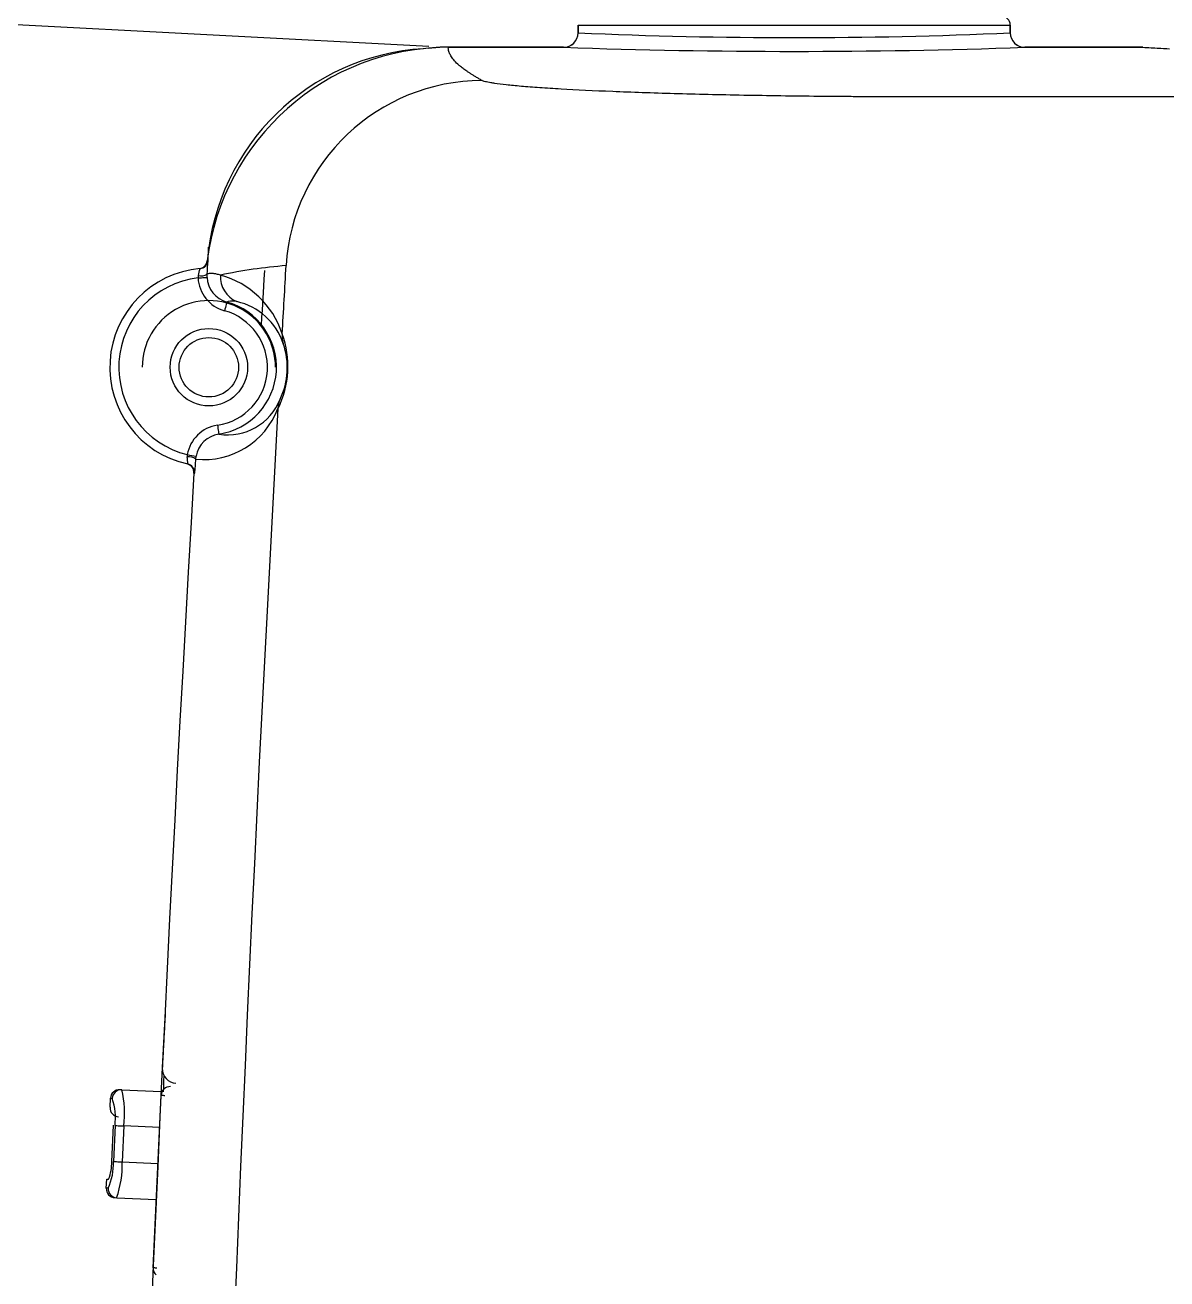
# Model space of a CAD drawing. Header units: millimetres. Extents: x 0 to 356400, y 0 to 68257.
# Drawn here: x 22075.036 to 22077.572, y 6879.935 to 6882.72 of the extents above; entities that cross this region are included whole.
import ezdxf

# ---------------------------------------------------------------- set-up
doc = ezdxf.new("R2010")
doc.units = ezdxf.units.MM
doc.header["$LTSCALE"] = 75
doc.layers.add('8', color=8, linetype='Continuous')

# ---------------------------------------------------------------- blocks, each defined once
blk = doc.blocks.new('G$C7369CDF7')
at = {"layer": '8'}
for p, q in [((12110.523, 50383.86), (12110.6, 50385.228)), ((12110.52, 50383.737), (12110.52, 50377.181)), ((12110.52, 50377.182), (12110.52, 50383.73)), ((12109.286, 50352.381), (12109.286, 50376.381)), ((12109.286, 50376.381), (12109.72, 50376.381)), ((12109.72, 50352.381), (12109.286, 50352.381)), ((12109.286, 50352.381), (12109.72, 50352.381)), ((12110.52, 50345.195), (12110.52, 50351.575)), ((12110.52, 50351.575), (12110.52, 50344.725)), ((12110.481, 50344.098), (12108.461, 50305.874)), ((12124.667, 50332.879), (12124.677, 50332.877)), ((12124.677, 50332.877), (12124.705, 50332.869)), ((12124.705, 50332.869), (12124.75, 50332.857)), ((12124.75, 50332.857), (12124.809, 50332.84)), ((12124.809, 50332.84), (12124.882, 50332.82)), ((12124.882, 50332.82), (12124.965, 50332.797)), ((12124.965, 50332.797), (12125.055, 50332.772)), ((12125.055, 50332.772), (12125.149, 50332.746)), ((12131.505, 50332.36), (12131.601, 50332.374)), ((12131.601, 50332.374), (12131.693, 50332.388)), ((12131.693, 50332.388), (12131.778, 50332.4)), ((12131.778, 50332.4), (12131.853, 50332.411)), ((12131.853, 50332.411), (12131.914, 50332.421)), ((12131.914, 50332.421), (12131.96, 50332.427)), ((12131.96, 50332.427), (12131.989, 50332.432)), ((12131.989, 50332.432), (12131.999, 50332.433)), ((12122.373, 50331.843), (12121.625, 50331.868)), ((12168.409, 50327.041), (12168.511, 50329.232)), ((12178.299, 50328.787), (12168.71, 50329.228)), ((12170.508, 50329.139), (12170.417, 50327.162)), ((12172.414, 50327.069), (12172.506, 50329.046)), ((12174.402, 50326.763), (12174.504, 50328.955)), ((12168.883, 50326.465), (12168.885, 50326.521)), ((12170.39, 50326.582), (12170.366, 50326.585)), ((12170.39, 50326.584), (12170.389, 50326.578)), ((12172.387, 50326.485), (12170.389, 50326.578)), ((12172.388, 50326.491), (12170.39, 50326.584)), ((12170.394, 50326.67), (12170.395, 50326.693)), ((12170.394, 50326.67), (12172.392, 50326.578)), ((12170.395, 50326.693), (12170.397, 50326.73)), ((12170.397, 50326.73), (12170.399, 50326.78)), ((12170.399, 50326.78), (12170.402, 50326.842)), ((12170.402, 50326.842), (12170.405, 50326.913)), ((12170.405, 50326.913), (12170.409, 50326.992)), ((12170.409, 50326.992), (12170.413, 50327.075)), ((12170.413, 50327.075), (12170.417, 50327.162)), ((12170.417, 50327.162), (12172.414, 50327.069)), ((12172.412, 50326.49), (12172.387, 50326.489)), ((12172.392, 50326.578), (12172.393, 50326.601)), ((12172.393, 50326.601), (12172.394, 50326.638)), ((12172.394, 50326.638), (12172.397, 50326.688)), ((12172.397, 50326.688), (12172.4, 50326.749)), ((12172.4, 50326.749), (12172.403, 50326.82)), ((12172.403, 50326.82), (12172.407, 50326.899)), ((12172.407, 50326.899), (12172.41, 50326.983)), ((12172.41, 50326.983), (12172.414, 50327.069)), ((12168.88, 50326.416), (12168.881, 50326.43)), ((12169.38, 50326.392), (12168.88, 50326.416)), ((12168.88, 50326.416), (12168.88, 50326.416)), ((12168.881, 50326.43), (12168.883, 50326.465)), ((12173.375, 50326.207), (12173.376, 50326.222)), ((12173.875, 50326.184), (12173.375, 50326.207)), ((12173.375, 50326.207), (12173.375, 50326.207)), ((12173.376, 50326.222), (12173.378, 50326.257)), ((12173.378, 50326.257), (12173.38, 50326.312)), ((12173.876, 50326.198), (12173.875, 50326.184)), ((12173.875, 50326.184), (12173.875, 50326.184)), ((12173.877, 50326.233), (12173.876, 50326.198)), ((12173.88, 50326.289), (12173.877, 50326.233))]:
    blk.add_line(p, q, dxfattribs=at)
for radius in [2.15, 1.65]:
    blk.add_circle((12128.286, 50331.881), radius, dxfattribs=at)
for centre, radius, start, end in [((12109.72, 50377.181), 0.8, 270.00054, 0.04746), ((12109.72, 50377.181), 0.801, 270.03855, 359.95371), ((11748.59, 50364.379), 362.156, 357.97402, 2.02598), ((12109.286, 50375.881), 0.5, 90.0001, 179.926), ((11833.362, 50364.381), 276.618, 357.51356, 2.48622), ((12109.72, 50351.581), 0.8, 359.81646, 90.00135), ((12109.72, 50351.58), 0.801, 0.04931, 89.95496), ((12123.296, 50347.087), 10.933, 180.20065, 266.58754), ((12124.021, 50345.195), 13.5, 180.00265, 262.9987), ((12123.389, 50344.575), 12.815, 183.4551, 265.28724), ((12128.229, 50330.955), 5.314, 63.73515, 109.79627), ((12128.306, 50332.204), 4.034, 64.26654, 109.27155), ((12151.566, 50338.468), 29.012, 184.53634, 191.82331), ((12127.994, 50331.205), 5.001, 108.22685, 164.70949), ((12128.286, 50331.881), 3.7, 89.99992, 270.00008), ((12128.097, 50332.654), 3.54, 108.48957, 167.32292), ((12128.286, 50331.881), 3.754, 8.46519, 164.5705), ((12128.928, 50332.938), 3.112, 350.66921, 68.7288), ((12310.286, 53551.693), 3220.99, 266.801699, 273.198301), ((12128.977, 50331.582), 4.438, 354.49268, 68.81213), ((12128.286, 50331.881), 3.254, 8.4653, 164.57038), ((12123.265, 50334.02), 1.499, 266.37417, 336.88945), ((12123.218, 50333.283), 1.504, 273.01715, 344.45034), ((12123.221, 50333.279), 2, 272.8959, 344.56919), ((12133.483, 50332.654), 2, 188.46773, 260.13788), ((12133.487, 50332.658), 1.504, 188.58668, 260.01645), ((12110.491, 50185.558), 146.768, 85.06672, 85.3563), ((12122.31, 50331.348), 0.5, 5.09331, 82.7002), ((12122.314, 50331.299), 0.5, 5.55931, 82.98892), ((12116.038, 50302.822), 29.361, 75.88686, 76.66951), ((12128.286, 50331.881), 5.5, 185.09188, 347.66642), ((12122.609, 50331.444), 0.606, 345.9726, 33.89784), ((12128.286, 50331.881), 5, 186.88644, 346.14921), ((11724.615, 50401.918), 414.689, 350.10887, 350.17795), ((12133.901, 50330.751), 0.649, 141.36454, 185.99794), ((12133.633, 50327.521), 3.185, 89.52686, 96.7948), ((12132.667, 50316.115), 15.059, 84.24729, 87.23326), ((12134.138, 50330.556), 0.5, 86.63198, 167.24562), ((12134.147, 50330.599), 0.5, 86.63089, 167.66404), ((12134.138, 50330.556), 0.5, 90.91637, 110.59023), ((12310.286, 53325.881), 3000, 266.634444, 273.365556), ((12167.249, 50330.094), 0.801, 267.31987, 357.2862), ((12168.733, 50329.728), 0.5, 177.36553, 267.3589), ((12178.347, 50329.208), 0.424, 263.53019, 323.54742), ((12169.736, 50321.731), 5.473, 82.85334, 104.03016), ((12168.904, 50326.915), 0.5, 177.33903, 267.33903), ((12168.907, 50327.019), 0.499, 177.48933, 267.49014), ((12169.99, 50323.062), 3.631, 83.60875, 107.70663), ((12169.403, 50326.892), 0.5, 267.33903, 357.33903), ((12172.433, 50323.899), 2.593, 68.56613, 91.0023), ((12172.538, 50323.35), 3.231, 65.45216, 92.58871), ((12172.589, 50321.598), 5.473, 70.64846, 91.8241), ((12173.898, 50326.683), 0.5, 267.33903, 357.33903), ((12173.904, 50326.787), 0.499, 267.18896, 357.18643)]:
    blk.add_arc(centre, radius, start, end, dxfattribs=at)
for points, knots in [([(12113.267, 50389.886), (12113.268, 50389.334), (12113.27, 50388.231), (12113.273, 50386.576), (12113.274, 50384.923), (12113.276, 50383.271), (12113.277, 50381.619), (12113.277, 50379.969), (12113.277, 50378.32), (12113.277, 50376.671), (12113.276, 50375.024), (12113.275, 50373.378), (12113.273, 50371.733), (12113.272, 50370.637), (12113.271, 50370.089)], [0, 0, 0, 0, 0.083662, 0.167254, 0.250778, 0.334239, 0.417639, 0.500981, 0.584269, 0.667505, 0.750693, 0.833836, 0.916937, 1, 1, 1, 1]), ([(12113.271, 50370.089), (12113.271, 50369.926), (12113.27, 50369.601), (12113.269, 50369.115), (12113.267, 50368.63), (12113.265, 50368.147), (12113.262, 50367.664), (12113.259, 50367.183), (12113.255, 50366.703), (12113.251, 50366.224), (12113.242, 50365.192), (12113.223, 50363.622), (12113.189, 50361.566), (12113.148, 50359.586), (12113.083, 50357.076), (12112.985, 50354.211), (12112.868, 50351.812), (12112.768, 50350.222), (12112.689, 50349.203), (12112.609, 50348.366), (12112.544, 50347.848), (12112.494, 50347.542), (12112.462, 50347.369), (12112.429, 50347.229), (12112.396, 50347.118), (12112.374, 50347.072), (12112.363, 50347.048)], [0, 0, 0, 0, 0.013927, 0.027833, 0.041723, 0.055604, 0.069481, 0.08336, 0.097246, 0.111146, 0.125066, 0.187565, 0.250089, 0.312592, 0.375113, 0.500004, 0.624896, 0.687403, 0.749918, 0.812424, 0.874941, 0.899965, 0.924949, 0.949927, 0.974932, 1, 1, 1, 1]), ([(12112.363, 50347.048), (12112.33, 50346.99), (12112.263, 50346.874), (12112.167, 50346.71), (12112.073, 50346.556), (12111.983, 50346.412), (12111.896, 50346.278), (12111.812, 50346.154), (12111.71, 50346.01), (12111.59, 50345.854), (12111.413, 50345.649), (12111.208, 50345.462), (12111.028, 50345.34), (12110.898, 50345.267), (12110.797, 50345.218), (12110.697, 50345.185), (12110.601, 50345.172), (12110.548, 50345.187), (12110.522, 50345.194)], [0, 0, 0, 0, 0.036803, 0.073271, 0.109403, 0.1452, 0.180662, 0.21579, 0.250584, 0.312867, 0.375859, 0.501144, 0.626435, 0.68963, 0.751718, 0.837123, 0.919883, 1, 1, 1, 1]), ([(12123.17, 50332.524), (12123.16, 50332.487), (12123.139, 50332.413), (12123.117, 50332.311), (12123.099, 50332.216), (12123.087, 50332.128), (12123.079, 50332.031), (12123.079, 50331.933), (12123.089, 50331.843), (12123.105, 50331.802), (12123.112, 50331.782)], [0, 0, 0, 0, 0.097355, 0.196032, 0.296031, 0.397353, 0.5, 0.666332, 0.832996, 1, 1, 1, 1]), ([(12122.373, 50331.844), (12122.374, 50331.837), (12122.375, 50331.822), (12122.375, 50331.808), (12122.376, 50331.798), (12122.375, 50331.796), (12122.375, 50331.796)], [0, 0, 0, 0, 0.25776, 0.510345, 0.757759, 1, 1, 1, 1]), ([(12123.297, 50331.78), (12123.265, 50331.779), (12123.203, 50331.777), (12123.142, 50331.78), (12123.112, 50331.782)], [0, 0, 0, 0, 0.499529, 1, 1, 1, 1]), ([(12123.322, 50331.281), (12123.319, 50331.34), (12123.316, 50331.403), (12123.31, 50331.525), (12123.307, 50331.583), (12123.302, 50331.68), (12123.3, 50331.719), (12123.297, 50331.768), (12123.297, 50331.78), (12123.297, 50331.78)], [0, 0, 0, 0, 0.25, 0.25, 0.5, 0.5, 0.75, 0.75, 1, 1, 1, 1]), ([(12123.197, 50331.297), (12123.218, 50331.293), (12123.259, 50331.285), (12123.301, 50331.282), (12123.322, 50331.281)], [0, 0, 0, 0, 0.506122, 1, 1, 1, 1]), ([(12133.14, 50330.684), (12133.16, 50330.682), (12133.198, 50330.68), (12133.237, 50330.682), (12133.256, 50330.684)], [0, 0, 0, 0, 0.494553, 1, 1, 1, 1]), ([(12133.394, 50331.156), (12133.366, 50331.158), (12133.311, 50331.163), (12133.254, 50331.172), (12133.226, 50331.176)], [0, 0, 0, 0, 0.500394, 1, 1, 1, 1]), ([(12134.167, 50331.055), (12134.167, 50331.056), (12134.168, 50331.058), (12134.171, 50331.072), (12134.175, 50331.089), (12134.177, 50331.098)], [0, 0, 0, 0, 0.330234, 0.663567, 1, 1, 1, 1]), ([(12167.577, 50329.374), (12167.669, 50329.373), (12167.887, 50329.371), (12168.287, 50329.356), (12168.516, 50329.348)], [0, 0, 0, 0, 0.426694, 1, 1, 1, 1]), ([(12168.71, 50329.228), (12168.71, 50329.231), (12168.71, 50329.237), (12168.712, 50329.283), (12168.715, 50329.349), (12168.718, 50329.402), (12168.719, 50329.428)], [0, 0, 0, 0, 0.249989, 0.500012, 0.750012, 1, 1, 1, 1]), ([(12178.309, 50328.986), (12178.307, 50328.96), (12178.305, 50328.907), (12178.302, 50328.841), (12178.3, 50328.795), (12178.3, 50328.789), (12178.299, 50328.787)], [0, 0, 0, 0, 0.2499879, 0.4999875, 0.750012, 1, 1, 1, 1])]:
    blk.add_open_spline(points, degree=3, knots=knots, dxfattribs=at)
for points, degree in [([(12110.52, 50383.73), (12110.544, 50384.179), (12110.569, 50384.629), (12110.596, 50385.079)], 3), ([(12109.72, 50376.381), (12109.575, 50376.381), (12109.431, 50376.381), (12109.286, 50376.381)], 3), ([(12110.52, 50344.725), (12110.578, 50344.036)], 1), ([(12126.43, 50335.955), (12125.168, 50336.027), (12123.907, 50336.1), (12122.645, 50336.173)], 3), ([(12126.43, 50335.955), (12126.62, 50335.937), (12126.808, 50335.96), (12126.975, 50336.012)], 3), ([(12130.057, 50335.838), (12130.213, 50335.769), (12130.392, 50335.725), (12130.581, 50335.72)], 3), ([(12122.909, 50334.97), (12124.316, 50334.882), (12124.579, 50334.866), (12125.986, 50334.779)], 3), ([(12124.643, 50333.431), (12124.595, 50333.144), (12124.619, 50332.961), (12124.667, 50332.879)], 3), ([(12164.071, 50329.462), (12167.211, 50329.294)], 1)]:
    blk.add_open_spline(points, degree=degree, dxfattribs=at)

msp = doc.modelspace()

# ---------------------------------------------------------------- block references
at = {"xscale": 0.04000000000000001, "yscale": 0.04000000000000001, "zscale": 0.04000000000000001, "rotation": 270}
msp.add_blockref('G$C7369CDF7', (20062.169, 7367.0912), dxfattribs=at)

doc.saveas('drawing.dxf')
